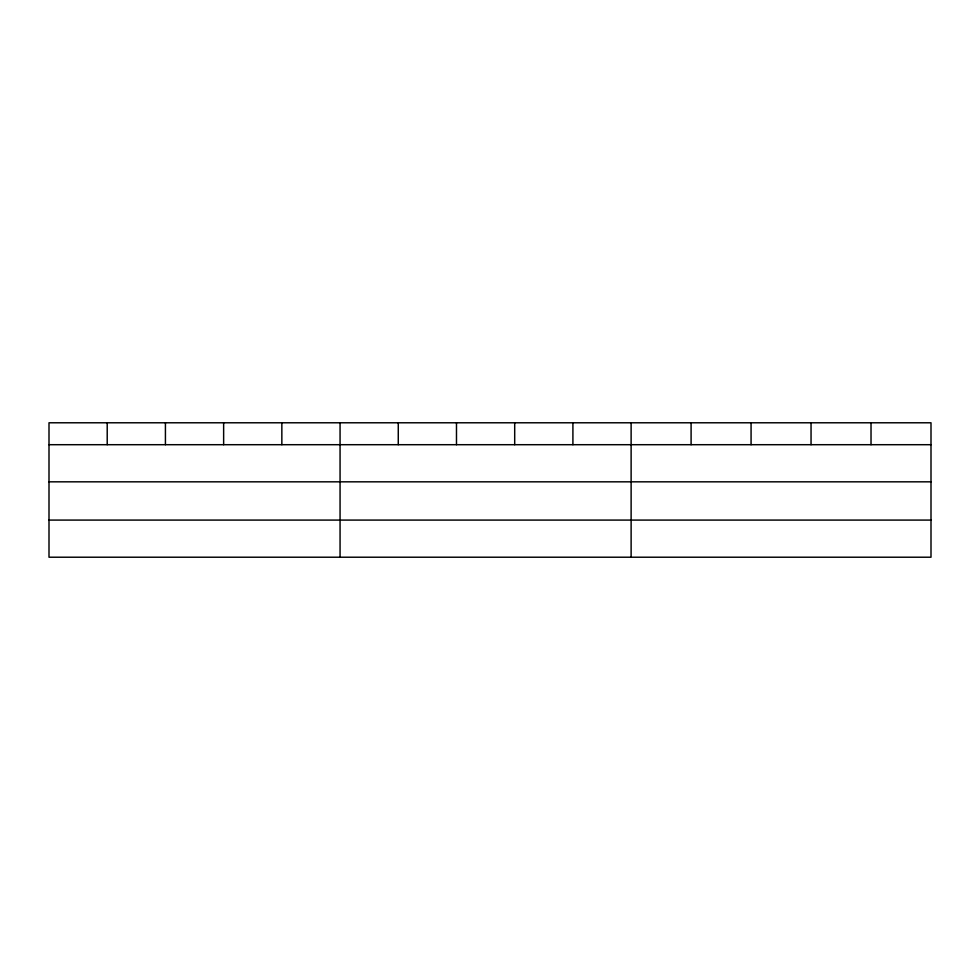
<?xml version="1.0" encoding="UTF-8"?>
<svg xmlns="http://www.w3.org/2000/svg" width="980" height="980" viewBox="0 0 980 980"><rect width="100%" height="100%" fill="white"/><g stroke="black" fill="none" stroke-linecap="round" stroke-linejoin="round"><path stroke-width="1.47" d="M931 481.829L931 422.784L49 422.784L49 557.216L931 557.216L931 481.829L49 481.829M49 444.7L931 444.7M49 520.086L931 520.086M871.024 422.784L871.024 444.7M811.048 422.784L811.048 444.7M751.072 422.784L751.072 444.7M691.096 422.784L691.096 444.7M631.12 422.784L631.12 557.216M572.908 422.784L572.908 444.7M514.696 422.784L514.696 444.7M456.484 422.784L456.484 444.7M398.272 422.784L398.272 444.7M340.06 422.784L340.06 557.216M281.848 422.784L281.848 444.7M223.636 422.784L223.636 444.7M165.424 422.784L165.424 444.7M107.212 422.784L107.212 444.7"/></g></svg>
